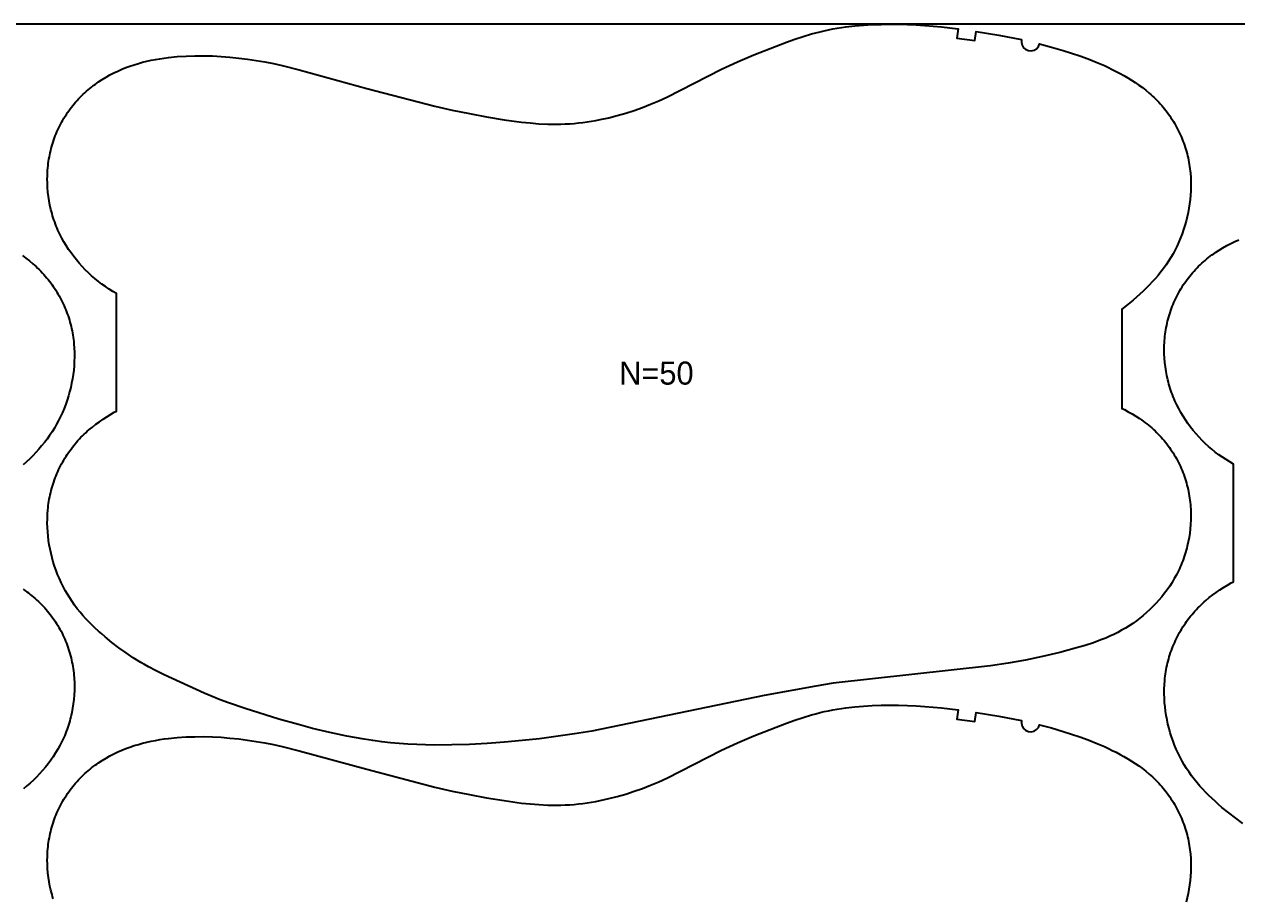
# Model space of a CAD drawing. Header units: inches. Extents: x 0 to 1954, y 0 to 1079.
# Drawn here: x 237.3 to 500.4, y 888.9 to 1078.7 of the extents above; entities that cross this region are included whole.
import ezdxf

# ---------------------------------------------------------------- set-up
doc = ezdxf.new("R2010")
doc.units = ezdxf.units.IN

msp = doc.modelspace()

# ---------------------------------------------------------------- linework, layer by layer
at = {"layer": '1'}
for points in [[(0, 0), (1954.0894, 0), (1954.0894, 1078.714), (0, 1078.714), (0, 0)], [(453.7463, 1075.3836), (453.703, 1074.7626), (453.8529, 1074.1583), (454.1812, 1073.6294), (454.6563, 1073.2271), (455.2321, 1072.9903), (455.8528, 1072.9421), (456.4583, 1073.0871), (456.9898, 1073.4112), (457.3959, 1073.8831), (457.6372, 1074.457), (460.207, 1073.7705), (462.761, 1073.0257), (464.5823, 1072.4537), (466.3914, 1071.8446), (468.1848, 1071.1925), (469.959, 1070.4911), (471.7105, 1069.7347), (472.5764, 1069.3343), (473.4349, 1068.9185), (474.2856, 1068.4866), (475.1279, 1068.0382), (475.9612, 1067.5726), (476.7849, 1067.0893), (477.5984, 1066.5878), (478.3998, 1066.0669), (479.1872, 1065.5258), (479.9588, 1064.9635), (480.7125, 1064.3788), (481.4466, 1063.7707), (481.8056, 1063.4576), (482.1589, 1063.1383), (482.5064, 1062.8127), (482.8477, 1062.4805), (483.1827, 1062.1418), (483.5112, 1061.7967), (483.8332, 1061.4453), (484.1485, 1061.0878), (484.4571, 1060.7242), (484.7589, 1060.3549), (485.0539, 1059.9799), (485.3419, 1059.5994), (485.6228, 1059.2136), (485.8966, 1058.8226), (486.1632, 1058.4265), (486.4225, 1058.0256), (486.6745, 1057.62), (486.9189, 1057.2098), (487.1559, 1056.7952), (487.3852, 1056.3763), (487.6067, 1055.9534), (487.8206, 1055.5265), (488.0265, 1055.0959), (488.2246, 1054.6616), (488.4148, 1054.2238), (488.5969, 1053.7826), (488.7709, 1053.3383), (488.9368, 1052.8909), (489.0945, 1052.4406), (489.244, 1051.9875), (489.3851, 1051.5319), (489.5178, 1051.0737), (489.6421, 1050.6133), (489.7579, 1050.1507), (489.8651, 1049.6861), (489.9637, 1049.2196), (490.0537, 1048.7514), (490.135, 1048.2816), (490.2077, 1047.8104), (490.272, 1047.3379), (490.3279, 1046.8643), (490.3754, 1046.3897), (490.4458, 1045.4382), (490.4836, 1044.4846), (490.4894, 1043.5301), (490.4638, 1042.5758), (490.4074, 1041.623), (490.3206, 1040.6728), (490.204, 1039.7259), (490.0579, 1038.7832), (489.8829, 1037.8454), (489.6792, 1036.9131), (489.4475, 1035.9873), (489.188, 1035.0685), (488.9012, 1034.1576), (488.5875, 1033.2554), (488.247, 1032.363), (487.8795, 1031.4814), (487.4851, 1030.6119), (487.0637, 1029.7557), (486.6153, 1028.9138), (486.1398, 1028.0875), (485.6372, 1027.278), (485.1078, 1026.486), (484.5529, 1025.7116), (483.9743, 1024.9542), (483.3734, 1024.2136), (482.7521, 1023.4892), (482.1119, 1022.7809), (481.4545, 1022.0881), (480.7816, 1021.4105), (480.0947, 1020.7477), (479.3947, 1020.0991), (478.6822, 1019.4644), (477.9581, 1018.8429), (476.4778, 1017.6378), (475.4894, 1016.8839), (475.4894, 995.3395), (476.0608, 995.0657), (476.9074, 994.6258), (477.7394, 994.1581), (478.5554, 993.6626), (479.354, 993.1396), (479.7463, 992.8679), (480.1339, 992.5894), (480.5164, 992.3041), (480.8937, 992.012), (481.2656, 991.7133), (481.632, 991.4079), (481.9928, 991.0958), (482.3476, 990.7771), (482.6964, 990.4519), (483.039, 990.12), (483.3752, 989.7816), (483.7049, 989.4368), (484.028, 989.0858), (484.3444, 988.7286), (484.6539, 988.3655), (484.9564, 987.9965), (485.2518, 987.6217), (485.54, 987.2414), (485.8209, 986.8557), (486.0943, 986.4647), (486.3601, 986.0685), (486.6183, 985.6672), (486.8686, 985.2611), (487.111, 984.8502), (487.3454, 984.4348), (487.5716, 984.0148), (487.7895, 983.5905), (487.9991, 983.1621), (488.2004, 982.7297), (488.3933, 982.2934), (488.5778, 981.8535), (488.754, 981.4102), (488.9217, 980.9636), (489.081, 980.5138), (489.2318, 980.0612), (489.3742, 979.6057), (489.508, 979.1477), (489.6333, 978.6872), (489.7501, 978.2246), (489.8583, 977.7598), (489.958, 977.2932), (490.049, 976.8248), (490.1314, 976.3549), (490.2051, 975.8837), (490.2704, 975.4111), (490.327, 974.9375), (490.3752, 974.4629), (490.4149, 973.9875), (490.4461, 973.5115), (490.4689, 973.0349), (490.4834, 972.558), (490.4894, 972.0809), (490.4766, 971.1265), (490.4307, 970.173), (490.3519, 969.2216), (490.2406, 968.2734), (490.0966, 967.3296), (489.9202, 966.3916), (489.7113, 965.4603), (489.5947, 964.9977), (489.4699, 964.5372), (489.3371, 964.0791), (489.1962, 963.6234), (489.0472, 963.1704), (488.8902, 962.7202), (488.725, 962.2729), (488.5518, 961.8287), (488.3706, 961.3877), (488.1814, 960.9501), (487.9844, 960.5158), (487.7797, 960.0852), (487.3477, 959.2347), (486.8864, 958.3995), (486.3969, 957.5802), (485.8801, 956.7776), (485.3369, 955.9925), (484.7685, 955.2255), (484.1758, 954.4775), (483.5594, 953.7489), (482.9203, 953.0404), (482.259, 952.3525), (481.5764, 951.6859), (480.8731, 951.041), (480.1499, 950.4184), (479.4076, 949.8187), (478.6468, 949.2425), (477.8686, 948.6899), (477.0739, 948.1612), (476.2636, 947.6567), (475.4386, 947.1766), (474.6001, 946.7211), (473.7488, 946.2904), (472.8858, 945.8848), (472.0121, 945.5041), (471.1287, 945.1464), (470.2368, 944.8094), (469.3376, 944.4909), (467.5218, 943.8999), (465.6906, 943.3552), (462.0059, 942.3552), (458.2956, 941.4638), (454.5597, 940.6806), (450.801, 940.0156), (447.0237, 939.4718), (429.9483, 937.6136), (412.882, 935.674), (409.1112, 935.0861), (397.8452, 933.0377), (360.4626, 925.3221), (356.6968, 924.7004), (349.1344, 923.6552), (345.3416, 923.2276), (341.5404, 922.8817), (337.7327, 922.6156), (333.9207, 922.4247), (330.1054, 922.3101), (326.288, 922.28), (322.4723, 922.3649), (320.5664, 922.461), (318.6629, 922.5957), (316.7626, 922.7696), (314.8664, 922.9834), (312.9751, 923.2374), (311.089, 923.5289), (307.3332, 924.2113), (303.6, 925.0062), (299.8883, 925.8962), (296.8075, 926.7015), (292.5272, 927.9164), (285.2492, 930.2197), (281.6393, 931.4638), (279.8488, 932.1237), (278.0726, 932.8192), (276.3131, 933.5548), (267.63, 937.5198), (265.919, 938.3641), (264.2338, 939.256), (263.4036, 939.7245), (262.5821, 940.2084), (260.9647, 941.2198), (259.3808, 942.2847), (257.8297, 943.3981), (256.3116, 944.5561), (254.8313, 945.7612), (254.1072, 946.3827), (253.3948, 947.0174), (252.6947, 947.666), (252.0078, 948.3288), (251.3349, 949.0064), (250.6775, 949.6992), (250.0373, 950.4075), (249.416, 951.1319), (248.8152, 951.8725), (248.2365, 952.6299), (247.6816, 953.4043), (247.1522, 954.1963), (246.6496, 955.0058), (246.1742, 955.8321), (245.7257, 956.674), (245.3043, 957.5302), (244.9099, 958.3997), (244.5425, 959.2813), (244.2019, 960.1737), (243.8882, 961.0759), (243.6015, 961.9868), (243.342, 962.9056), (243.1102, 963.8314), (242.9065, 964.7637), (242.7315, 965.7015), (242.5854, 966.6442), (242.4688, 967.5911), (242.382, 968.5413), (242.3256, 969.4941), (242.3, 970.4484), (242.3058, 971.4029), (242.3436, 972.3565), (242.414, 973.308), (242.4615, 973.7826), (242.5174, 974.2562), (242.5817, 974.7287), (242.6544, 975.1999), (242.7358, 975.6697), (242.8257, 976.1379), (242.9243, 976.6044), (243.0315, 977.069), (243.1473, 977.5316), (243.2716, 977.992), (243.4043, 978.4502), (243.5455, 978.9058), (243.6949, 979.3589), (243.8526, 979.8092), (244.0185, 980.2566), (244.1925, 980.7009), (244.3747, 981.1421), (244.5648, 981.5799), (244.7629, 982.0142), (244.9689, 982.4448), (245.1827, 982.8717), (245.4043, 983.2946), (245.6336, 983.7135), (245.8705, 984.1281), (246.115, 984.5383), (246.3669, 984.9439), (246.6262, 985.3448), (246.8928, 985.7409), (247.1666, 986.1319), (247.4475, 986.5177), (247.7355, 986.8982), (248.0305, 987.2732), (248.3323, 987.6425), (248.6409, 988.0061), (248.9563, 988.3636), (249.2782, 988.715), (249.6067, 989.0601), (249.9417, 989.3988), (250.283, 989.731), (250.6305, 990.0566), (250.9838, 990.3759), (251.3429, 990.689), (252.0769, 991.2971), (252.8306, 991.8818), (253.6022, 992.4441), (254.3897, 992.9852), (255.1911, 993.5061), (256.0045, 994.0076), (256.8282, 994.4909), (257.3, 994.7545), (257.3, 1020.2878), (256.5259, 1020.7384), (255.7156, 1021.2429), (254.9208, 1021.7716), (254.1426, 1022.3242), (253.3818, 1022.9004), (252.6395, 1023.5001), (251.9163, 1024.1227), (251.213, 1024.7676), (250.5304, 1025.4342), (249.8691, 1026.1221), (249.23, 1026.8306), (248.6137, 1027.5592), (248.0209, 1028.3072), (247.4525, 1029.0742), (246.9094, 1029.8593), (246.3925, 1030.6619), (245.903, 1031.4812), (245.4417, 1032.3164), (245.0098, 1033.1669), (244.8051, 1033.5975), (244.608, 1034.0318), (244.4189, 1034.4694), (244.2376, 1034.9104), (244.0644, 1035.3546), (243.8992, 1035.8019), (243.7422, 1036.2521), (243.5932, 1036.7051), (243.4523, 1037.1608), (243.3195, 1037.6189), (243.1948, 1038.0794), (243.0781, 1038.542), (242.8692, 1039.4733), (242.6928, 1040.4113), (242.5489, 1041.3551), (242.4375, 1042.3033), (242.3587, 1043.2547), (242.3128, 1044.2082), (242.3, 1045.1626), (242.3061, 1045.6397), (242.3205, 1046.1166), (242.3433, 1046.5932), (242.3745, 1047.0692), (242.4142, 1047.5446), (242.4624, 1048.0192), (242.5191, 1048.4928), (242.5843, 1048.9654), (242.6581, 1049.4366), (242.7405, 1049.9065), (242.8315, 1050.3749), (242.9311, 1050.8415), (243.0393, 1051.3063), (243.1561, 1051.7689), (243.2814, 1052.2294), (243.4152, 1052.6874), (243.5576, 1053.1429), (243.7084, 1053.5955), (243.8677, 1054.0453), (244.0354, 1054.4919), (244.2116, 1054.9352), (244.3961, 1055.3751), (244.5891, 1055.8114), (244.7903, 1056.2438), (244.9999, 1056.6722), (245.2178, 1057.0965), (245.444, 1057.5165), (245.6784, 1057.9319), (245.9208, 1058.3428), (246.1711, 1058.7489), (246.4293, 1059.1501), (246.6951, 1059.5464), (246.9685, 1059.9374), (247.2494, 1060.3231), (247.5376, 1060.7034), (247.833, 1061.0782), (248.1355, 1061.4472), (248.445, 1061.8103), (248.7614, 1062.1675), (249.0845, 1062.5185), (249.4142, 1062.8633), (249.7504, 1063.2017), (250.093, 1063.5336), (250.4418, 1063.8588), (250.7967, 1064.1775), (251.1574, 1064.4896), (251.5238, 1064.795), (251.8957, 1065.0937), (252.2731, 1065.3858), (252.6556, 1065.6711), (253.0431, 1065.9496), (253.4354, 1066.2213), (254.2341, 1066.7443), (255.05, 1067.2398), (255.882, 1067.7075), (256.7287, 1068.1474), (257.5889, 1068.5597), (258.4617, 1068.9446), (259.346, 1069.3026), (260.2407, 1069.6338), (261.1448, 1069.9387), (262.0572, 1070.2176), (262.9769, 1070.4708), (263.903, 1070.6987), (264.8346, 1070.9025), (265.7711, 1071.0834), (266.7118, 1071.2429), (267.6562, 1071.382), (268.6035, 1071.5022), (270.5042, 1071.6908), (272.4092, 1071.8174), (274.3165, 1071.8846), (276.2246, 1071.8934), (278.1318, 1071.8451), (280.0368, 1071.7412), (281.9388, 1071.5855), (283.8367, 1071.3823), (285.7299, 1071.136), (287.6175, 1070.8502), (289.4985, 1070.5249), (291.3717, 1070.1593), (293.2361, 1069.7529), (296.939, 1068.8299), (311.6666, 1064.8031), (326.4332, 1060.9213), (330.1564, 1060.08), (333.8957, 1059.3134), (337.6488, 1058.6182), (341.4144, 1057.9969), (345.1967, 1057.4841), (347.0955, 1057.2825), (348.9984, 1057.1294), (350.9041, 1057.0355), (351.8576, 1057.014), (352.8112, 1057.0114), (353.7647, 1057.0286), (354.7179, 1057.0655), (355.6703, 1057.1218), (356.6215, 1057.1972), (357.5712, 1057.2912), (358.519, 1057.4034), (359.4645, 1057.5336), (360.4074, 1057.6813), (361.3472, 1057.8462), (362.2839, 1058.0277), (364.1472, 1058.4389), (365.9963, 1058.9111), (367.8303, 1059.4403), (369.6481, 1060.0236), (371.4476, 1060.6604), (373.2267, 1061.3509), (374.9832, 1062.0955), (376.7164, 1062.8921), (388.631, 1068.9356), (392.0963, 1070.5351), (395.6038, 1072.0415), (399.1419, 1073.4724), (402.7131, 1074.8206), (404.5133, 1075.4576), (406.3255, 1076.0582), (408.1521, 1076.6096), (409.0715, 1076.8631), (409.9953, 1077.0995), (410.9237, 1077.3178), (411.8563, 1077.518), (412.7929, 1077.7007), (413.7328, 1077.8662), (415.6211, 1078.1477), (417.5176, 1078.3664), (419.4193, 1078.5263), (421.3245, 1078.6334), (423.2321, 1078.6939), (425.1408, 1078.714), (427.0494, 1078.699), (428.9573, 1078.6491), (430.8637, 1078.5637), (432.768, 1078.442), (436.3606, 1078.1177), (439.9446, 1077.7002), (439.6947, 1075.7159), (443.6218, 1075.1865), (443.9088, 1077.1658), (448.836, 1076.3212), (453.7463, 1075.3836)]]:
    msp.add_lwpolyline(points, close=True, dxfattribs=at)
for points in [[(501.7808, 905.2567), (500.2297, 906.3701), (498.7116, 907.5281), (497.2313, 908.7332), (496.5072, 909.3547), (495.7948, 909.9894), (495.0947, 910.638), (494.4078, 911.3008), (493.7349, 911.9784), (493.0775, 912.6712), (492.4373, 913.3795), (491.816, 914.1039), (491.2152, 914.8445), (490.6365, 915.6019), (490.0816, 916.3763), (489.5522, 917.1683), (489.0496, 917.9778), (488.5742, 918.8041), (488.1257, 919.646), (487.7043, 920.5022), (487.3099, 921.3717), (486.9425, 922.2533), (486.6019, 923.1457), (486.2882, 924.0479), (486.0015, 924.9588), (485.742, 925.8776), (485.5102, 926.8034), (485.3065, 927.7357), (485.1315, 928.6735), (484.9854, 929.6162), (484.8688, 930.5631), (484.782, 931.5133), (484.7256, 932.4661), (484.7, 933.4204), (484.7058, 934.3749), (484.7436, 935.3285), (484.814, 936.28), (484.8615, 936.7546), (484.9174, 937.2282), (484.9817, 937.7007), (485.0544, 938.1719), (485.1358, 938.6417), (485.2257, 939.1099), (485.3243, 939.5764), (485.4315, 940.041), (485.5473, 940.5036), (485.6716, 940.964), (485.8043, 941.4222), (485.9455, 941.8778), (486.0949, 942.3309), (486.2526, 942.7812), (486.4185, 943.2286), (486.5925, 943.6729), (486.7747, 944.1141), (486.9648, 944.5519), (487.1629, 944.9862), (487.3689, 945.4168), (487.5827, 945.8437), (487.8043, 946.2666), (488.0336, 946.6855), (488.2705, 947.1001), (488.515, 947.5103), (488.7669, 947.9159), (489.0262, 948.3168), (489.2928, 948.7129), (489.5666, 949.1039), (489.8475, 949.4897), (490.1355, 949.8702), (490.4305, 950.2452), (490.7323, 950.6145), (491.0409, 950.9781), (491.3563, 951.3356), (491.6782, 951.687), (492.0067, 952.0321), (492.3417, 952.3708), (492.683, 952.703), (493.0305, 953.0286), (493.3838, 953.3479), (493.7429, 953.661), (494.4769, 954.2691), (495.2306, 954.8538), (496.0022, 955.4161), (496.7897, 955.9572), (497.5911, 956.4781), (498.4045, 956.9796), (499.2282, 957.4629), (499.7, 957.7265), (499.7, 983.2598), (498.9259, 983.7104), (498.1156, 984.2149), (497.3208, 984.7436), (496.5426, 985.2962), (495.7818, 985.8724), (495.0395, 986.4721), (494.3163, 987.0947), (493.613, 987.7396), (492.9304, 988.4062), (492.2691, 989.0941), (491.63, 989.8026), (491.0137, 990.5312), (490.4209, 991.2792), (489.8525, 992.0462), (489.3094, 992.8313), (488.7925, 993.6339), (488.303, 994.4532), (487.8417, 995.2884), (487.4098, 996.1389), (487.2051, 996.5695), (487.008, 997.0038), (486.8189, 997.4414), (486.6376, 997.8824), (486.4644, 998.3266), (486.2992, 998.7739), (486.1422, 999.2241), (485.9932, 999.6771), (485.8523, 1000.1328), (485.7195, 1000.5909), (485.5948, 1001.0514), (485.4781, 1001.514), (485.2692, 1002.4453), (485.0928, 1003.3833), (484.9489, 1004.3271), (484.8375, 1005.2753), (484.7587, 1006.2267), (484.7128, 1007.1802), (484.7, 1008.1346), (484.7061, 1008.6117), (484.7205, 1009.0886), (484.7433, 1009.5652), (484.7745, 1010.0412), (484.8142, 1010.5166), (484.8624, 1010.9912), (484.9191, 1011.4648), (484.9843, 1011.9374), (485.0581, 1012.4086), (485.1405, 1012.8785), (485.2315, 1013.3469), (485.3311, 1013.8135), (485.4393, 1014.2783), (485.5561, 1014.7409), (485.6814, 1015.2014), (485.8152, 1015.6594), (485.9576, 1016.1149), (486.1084, 1016.5675), (486.2677, 1017.0173), (486.4354, 1017.4639), (486.6116, 1017.9072), (486.7961, 1018.3471), (486.9891, 1018.7834), (487.1903, 1019.2158), (487.3999, 1019.6442), (487.6178, 1020.0685), (487.844, 1020.4885), (488.0784, 1020.9039), (488.3208, 1021.3148), (488.5711, 1021.7209), (488.8293, 1022.1221), (489.0951, 1022.5184), (489.3685, 1022.9094), (489.6494, 1023.2951), (489.9376, 1023.6754), (490.233, 1024.0502), (490.5355, 1024.4192), (490.845, 1024.7823), (491.1614, 1025.1395), (491.4845, 1025.4905), (491.8142, 1025.8353), (492.1504, 1026.1737), (492.493, 1026.5056), (492.8418, 1026.8308), (493.1967, 1027.1495), (493.5574, 1027.4616), (493.9238, 1027.767), (494.2957, 1028.0657), (494.6731, 1028.3578), (495.0556, 1028.6431), (495.4431, 1028.9216), (495.8354, 1029.1933), (496.6341, 1029.7163), (497.45, 1030.2118), (498.282, 1030.6795), (499.1287, 1031.1194), (499.9889, 1031.5317), (500.8617, 1031.9166)], [(236.8872, 1028.4978), (237.6588, 1027.9355), (238.4125, 1027.3508), (239.1466, 1026.7427), (239.5056, 1026.4296), (239.8589, 1026.1103), (240.2064, 1025.7847), (240.5477, 1025.4525), (240.8827, 1025.1138), (241.2112, 1024.7687), (241.5332, 1024.4173), (241.8485, 1024.0598), (242.1571, 1023.6962), (242.4589, 1023.3269), (242.7539, 1022.9519), (243.0419, 1022.5714), (243.3228, 1022.1856), (243.5966, 1021.7946), (243.8632, 1021.3985), (244.1225, 1020.9976), (244.3745, 1020.592), (244.6189, 1020.1818), (244.8559, 1019.7672), (245.0852, 1019.3483), (245.3067, 1018.9254), (245.5206, 1018.4985), (245.7265, 1018.0679), (245.9246, 1017.6336), (246.1148, 1017.1958), (246.2969, 1016.7546), (246.4709, 1016.3103), (246.6368, 1015.8629), (246.7945, 1015.4126), (246.944, 1014.9595), (247.0851, 1014.5039), (247.2178, 1014.0457), (247.3421, 1013.5853), (247.4579, 1013.1227), (247.5651, 1012.6581), (247.6637, 1012.1916), (247.7537, 1011.7234), (247.835, 1011.2536), (247.9077, 1010.7824), (247.972, 1010.3099), (248.0279, 1009.8363), (248.0754, 1009.3617), (248.1458, 1008.4102), (248.1836, 1007.4566), (248.1894, 1006.5021), (248.1638, 1005.5478), (248.1074, 1004.595), (248.0206, 1003.6448), (247.904, 1002.6979), (247.7579, 1001.7552), (247.5829, 1000.8174), (247.3792, 999.8851), (247.1475, 998.9593), (246.888, 998.0405), (246.6012, 997.1296), (246.2875, 996.2274), (245.947, 995.335), (245.5795, 994.4534), (245.1851, 993.5839), (244.7637, 992.7277), (244.3153, 991.8858), (243.8398, 991.0595), (243.3372, 990.25), (242.8078, 989.458), (242.2529, 988.6836), (241.6743, 987.9262), (241.0734, 987.1856), (240.4521, 986.4612), (239.8119, 985.7529), (239.1545, 985.0601), (238.4816, 984.3825), (237.7947, 983.7197), (237.0947, 983.0711)], [(237.054, 956.1116), (237.4463, 955.8399), (237.8339, 955.5614), (238.2164, 955.2761), (238.5937, 954.984), (238.9656, 954.6853), (239.332, 954.3799), (239.6928, 954.0678), (240.0476, 953.7491), (240.3964, 953.4239), (240.739, 953.092), (241.0752, 952.7536), (241.4049, 952.4088), (241.728, 952.0578), (242.0444, 951.7006), (242.3539, 951.3375), (242.6564, 950.9685), (242.9518, 950.5937), (243.24, 950.2134), (243.5209, 949.8277), (243.7943, 949.4367), (244.0601, 949.0405), (244.3183, 948.6392), (244.5686, 948.2331), (244.811, 947.8222), (245.0454, 947.4068), (245.2716, 946.9868), (245.4895, 946.5625), (245.6991, 946.1341), (245.9004, 945.7017), (246.0933, 945.2654), (246.2778, 944.8255), (246.454, 944.3822), (246.6217, 943.9356), (246.781, 943.4858), (246.9318, 943.0332), (247.0742, 942.5777), (247.208, 942.1197), (247.3333, 941.6592), (247.4501, 941.1966), (247.5583, 940.7318), (247.658, 940.2652), (247.749, 939.7968), (247.8314, 939.3269), (247.9051, 938.8557), (247.9704, 938.3831), (248.027, 937.9095), (248.0752, 937.4349), (248.1149, 936.9595), (248.1461, 936.4835), (248.1689, 936.0069), (248.1834, 935.53), (248.1894, 935.0529), (248.1766, 934.0985), (248.1307, 933.145), (248.0519, 932.1936), (247.9406, 931.2454), (247.7966, 930.3016), (247.6202, 929.3636), (247.4113, 928.4323), (247.2947, 927.9697), (247.1699, 927.5092), (247.0371, 927.0511), (246.8962, 926.5954), (246.7472, 926.1424), (246.5902, 925.6922), (246.425, 925.2449), (246.2518, 924.8007), (246.0706, 924.3597), (245.8814, 923.9221), (245.6844, 923.4878), (245.4797, 923.0572), (245.0477, 922.2067), (244.5864, 921.3715), (244.0969, 920.5522), (243.5801, 919.7496), (243.0369, 918.9645), (242.4685, 918.1975), (241.8758, 917.4495), (241.2594, 916.7209), (240.6203, 916.0124), (239.959, 915.3245), (239.2764, 914.6579), (238.5731, 914.013), (237.8499, 913.3904), (237.1076, 912.7907)], [(243.5932, 888.9131), (243.4523, 889.3688), (243.3195, 889.8269), (243.1948, 890.2874), (243.0781, 890.75), (242.8692, 891.6813), (242.6928, 892.6193), (242.5489, 893.5631), (242.4375, 894.5113), (242.3587, 895.4627), (242.3128, 896.4162), (242.3, 897.3706), (242.3061, 897.8477), (242.3205, 898.3246), (242.3433, 898.8012), (242.3745, 899.2772), (242.4142, 899.7526), (242.4624, 900.2272), (242.5191, 900.7008), (242.5843, 901.1734), (242.6581, 901.6446), (242.7405, 902.1145), (242.8315, 902.5829), (242.9311, 903.0495), (243.0393, 903.5143), (243.1561, 903.9769), (243.2814, 904.4374), (243.4152, 904.8954), (243.5576, 905.3509), (243.7084, 905.8035), (243.8677, 906.2533), (244.0354, 906.6999), (244.2116, 907.1432), (244.3961, 907.5831), (244.5891, 908.0194), (244.7903, 908.4518), (244.9999, 908.8802), (245.2178, 909.3045), (245.444, 909.7245), (245.6784, 910.1399), (245.9208, 910.5508), (246.1711, 910.9569), (246.4293, 911.3581), (246.6951, 911.7544), (246.9685, 912.1454), (247.2494, 912.5311), (247.5376, 912.9114), (247.833, 913.2862), (248.1355, 913.6552), (248.445, 914.0183), (248.7614, 914.3755), (249.0845, 914.7265), (249.4142, 915.0713), (249.7504, 915.4097), (250.093, 915.7416), (250.4418, 916.0668), (250.7967, 916.3855), (251.1574, 916.6976), (251.5238, 917.003), (251.8957, 917.3017), (252.2731, 917.5938), (252.6556, 917.8791), (253.0431, 918.1576), (253.4354, 918.4293), (254.2341, 918.9523), (255.05, 919.4478), (255.882, 919.9155), (256.7287, 920.3554), (257.5889, 920.7677), (258.4617, 921.1526), (259.346, 921.5106), (260.2407, 921.8418), (261.1448, 922.1467), (262.0572, 922.4256), (262.9769, 922.6788), (263.903, 922.9067), (264.8346, 923.1105), (265.7711, 923.2914), (266.7118, 923.4509), (267.6562, 923.59), (268.6035, 923.7102), (270.5042, 923.8988), (272.4092, 924.0254), (274.3165, 924.0926), (276.2246, 924.1014), (278.1318, 924.0531), (280.0368, 923.9492), (281.9388, 923.7935), (283.8367, 923.5903), (285.7299, 923.344), (287.6175, 923.0582), (289.4985, 922.7329), (291.3717, 922.3673), (293.2361, 921.9609), (296.939, 921.0379), (311.6666, 917.0111), (326.4332, 913.1293), (330.1564, 912.288), (333.8957, 911.5214), (337.6488, 910.8262), (341.4144, 910.2049), (345.1967, 909.6921), (347.0955, 909.4905), (348.9984, 909.3374), (350.9041, 909.2435), (351.8576, 909.222), (352.8112, 909.2194), (353.7647, 909.2366), (354.7179, 909.2735), (355.6703, 909.3298), (356.6215, 909.4052), (357.5712, 909.4992), (358.519, 909.6114), (359.4645, 909.7416), (360.4074, 909.8893), (361.3472, 910.0542), (362.2839, 910.2357), (364.1472, 910.6469), (365.9963, 911.1191), (367.8303, 911.6483), (369.6481, 912.2316), (371.4476, 912.8684), (373.2267, 913.5589), (374.9832, 914.3035), (376.7164, 915.1001), (388.631, 921.1436), (392.0963, 922.7431), (395.6038, 924.2495), (399.1419, 925.6804), (402.7131, 927.0286), (404.5133, 927.6656), (406.3255, 928.2662), (408.1521, 928.8176), (409.0715, 929.0711), (409.9953, 929.3075), (410.9237, 929.5258), (411.8563, 929.726), (412.7929, 929.9087), (413.7328, 930.0742), (415.6211, 930.3557), (417.5176, 930.5744), (419.4193, 930.7343), (421.3245, 930.8414), (423.2321, 930.9019), (425.1408, 930.922), (427.0494, 930.907), (428.9573, 930.8571), (430.8637, 930.7717), (432.768, 930.65), (436.3606, 930.3257), (439.9446, 929.9082), (439.6947, 927.9239), (443.6218, 927.3945), (443.9088, 929.3738), (448.836, 928.5292), (453.7463, 927.5916), (453.7463, 927.5916), (453.703, 926.9706), (453.8529, 926.3663), (454.1812, 925.8374), (454.6563, 925.4351), (455.2321, 925.1983), (455.8528, 925.1501), (456.4583, 925.2951), (456.9898, 925.6192), (457.3959, 926.0911), (457.6372, 926.665), (460.207, 925.9785), (462.761, 925.2337), (464.5823, 924.6617), (466.3914, 924.0526), (468.1848, 923.4005), (469.959, 922.6991), (471.7105, 921.9427), (472.5764, 921.5423), (473.4349, 921.1265), (474.2856, 920.6946), (475.1279, 920.2462), (475.9612, 919.7806), (476.7849, 919.2973), (477.5984, 918.7958), (478.3998, 918.2749), (479.1872, 917.7338), (479.9588, 917.1715), (480.7125, 916.5868), (481.4466, 915.9787), (481.8056, 915.6656), (482.1589, 915.3463), (482.5064, 915.0207), (482.8477, 914.6885), (483.1827, 914.3498), (483.5112, 914.0047), (483.8332, 913.6533), (484.1485, 913.2958), (484.4571, 912.9322), (484.7589, 912.5629), (485.0539, 912.1879), (485.3419, 911.8074), (485.6228, 911.4216), (485.8966, 911.0306), (486.1632, 910.6345), (486.4225, 910.2336), (486.6745, 909.828), (486.9189, 909.4178), (487.1559, 909.0032), (487.3852, 908.5843), (487.6067, 908.1614), (487.8206, 907.7345), (488.0265, 907.3039), (488.2246, 906.8696), (488.4148, 906.4318), (488.5969, 905.9906), (488.7709, 905.5463), (488.9368, 905.0989), (489.0945, 904.6486), (489.244, 904.1955), (489.3851, 903.7399), (489.5178, 903.2817), (489.6421, 902.8213), (489.7579, 902.3587), (489.8651, 901.8941), (489.9637, 901.4276), (490.0537, 900.9594), (490.135, 900.4896), (490.2077, 900.0184), (490.272, 899.5459), (490.3279, 899.0723), (490.3754, 898.5977), (490.4458, 897.6462), (490.4836, 896.6926), (490.4894, 895.7381), (490.4638, 894.7838), (490.4074, 893.831), (490.3206, 892.8808), (490.204, 891.9339), (490.0579, 890.9912), (489.8829, 890.0534), (489.6792, 889.1211), (489.4475, 888.1953)]]:
    msp.add_lwpolyline(points, dxfattribs=at)

# ---------------------------------------------------------------- texts
msp.add_text('N=50', height=5, dxfattribs=at).set_placement((366.3947, 1000.497))

doc.saveas('drawing.dxf')
